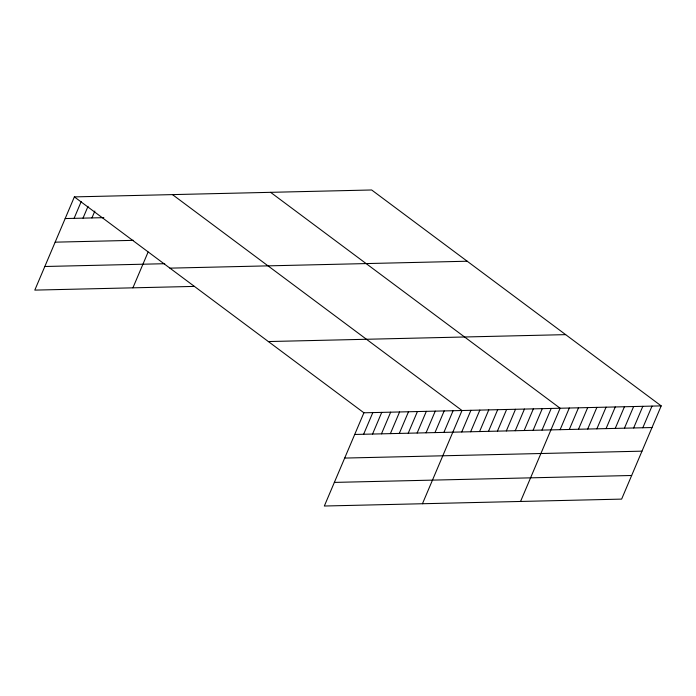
<?xml version="1.0" encoding="UTF-8"?>
<svg xmlns="http://www.w3.org/2000/svg" width="696" height="696" viewBox="0 0 696 696"><rect width="100%" height="100%" fill="white"/><g stroke="black" fill="none" stroke-linecap="round" stroke-linejoin="round"><path stroke-width="1.04" d="M661.2 405.89L363.904 412.798L324.336 506.018L621.632 499.11L661.2 405.89L371.664 189.982L74.368 196.89L34.8 290.11L194.349 286.404M74.098 218.344L81.197 201.605M83.015 218.135L88.027 206.321M91.933 217.926L94.856 211.036M132.91 287.831L148.1 252.048M363.625 434.252L372.821 412.589M372.551 434.043L381.739 412.38M381.469 433.834L390.656 412.18M390.386 433.625L399.582 411.971M399.304 433.417L408.5 411.762M408.221 433.216L417.417 411.553M417.139 433.008L426.335 411.345M426.065 432.799L435.252 411.136M434.983 432.59L444.17 410.936M443.9 432.381L453.096 410.727M422.446 503.739L462.013 410.518L172.477 194.61M461.735 431.972L470.931 410.309M470.653 431.764L479.848 410.101M479.579 431.555L488.766 409.9M488.496 431.346L497.683 409.692M497.414 431.137L506.61 409.483M506.331 430.928L515.527 409.274M515.249 430.728L524.445 409.065M524.166 430.519L533.362 408.856M533.092 430.311L542.28 408.656M542.01 430.102L551.197 408.448M520.547 501.459L560.123 408.239L270.587 192.331M560.115 429.684L569.311 408.021M569.302 429.467L578.498 407.812M578.489 429.258L587.685 407.595M587.685 429.04L596.872 407.386M596.872 428.832L606.068 407.169M606.059 428.614L615.255 406.96M615.247 428.397L624.442 406.742M624.442 428.188L633.63 406.525M633.63 427.97L642.826 406.316M642.817 427.762L652.013 406.099M65.18 218.553L103.826 217.648M55.149 242.165L133.441 240.346M44.822 266.498L164.734 263.706M169.92 268.143L467.216 261.226M268.36 341.553L565.657 334.637M354.708 434.461L652.004 427.544M344.685 458.072L641.982 451.165M334.358 482.406L631.655 475.49M74.368 196.89L363.904 412.798"/></g></svg>
